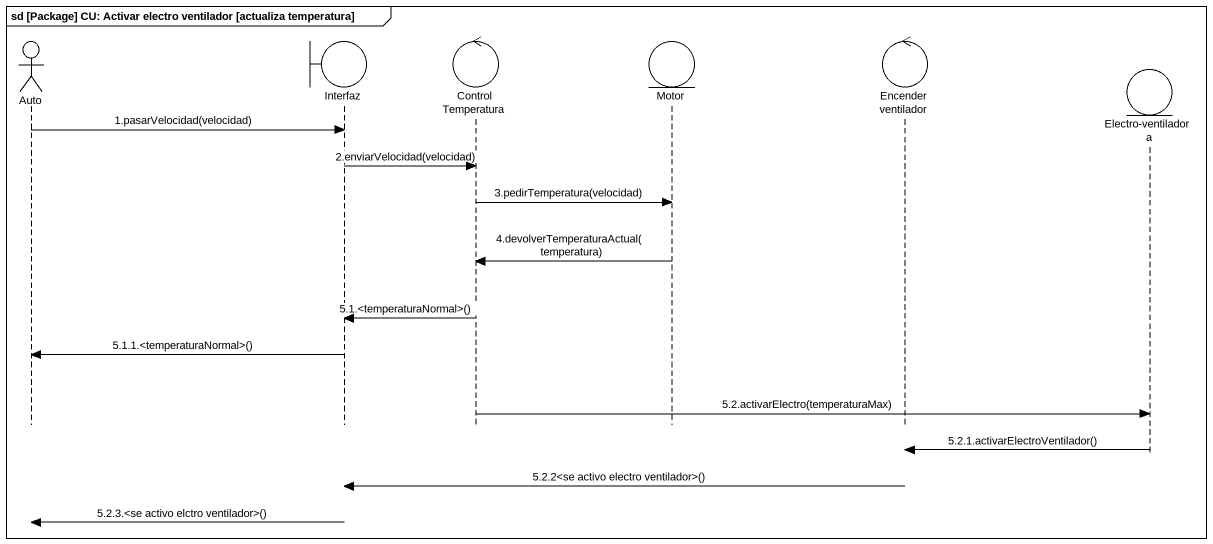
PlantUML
@startuml
mainframe sd [Package] CU: Activar electro ventilador [actualiza temperatura]
hide footbox
actor Auto
boundary Interfaz
control "Control Temperatura" as Control_Temperatura
entity Motor
control "Encender ventilador" as Encender_ventilador
entity "Electro-ventiladora" as Electro_ventiladora

Auto -> Interfaz : 1.pasarVelocidad(velocidad)
Interfaz -> Control_Temperatura : 2.enviarVelocidad(velocidad)
Control_Temperatura -> Motor : 3.pedirTemperatura(velocidad)
Motor -> Control_Temperatura : 4.devolverTemperaturaActual(temperatura)
Control_Temperatura -> Interfaz : 5.1.<temperaturaNormal>()
Interfaz -> Auto : 5.1.1.<temperaturaNormal>()
Control_Temperatura -> Electro_ventiladora : 5.2.activarElectro(temperaturaMax)
Electro_ventiladora -> Encender_ventilador : 5.2.1.activarElectroVentilador()
Encender_ventilador -> Interfaz : 5.2.2<se activo electro ventilador>()
Interfaz -> Auto : 5.2.3.<se activo elctro ventilador>()
@enduml
